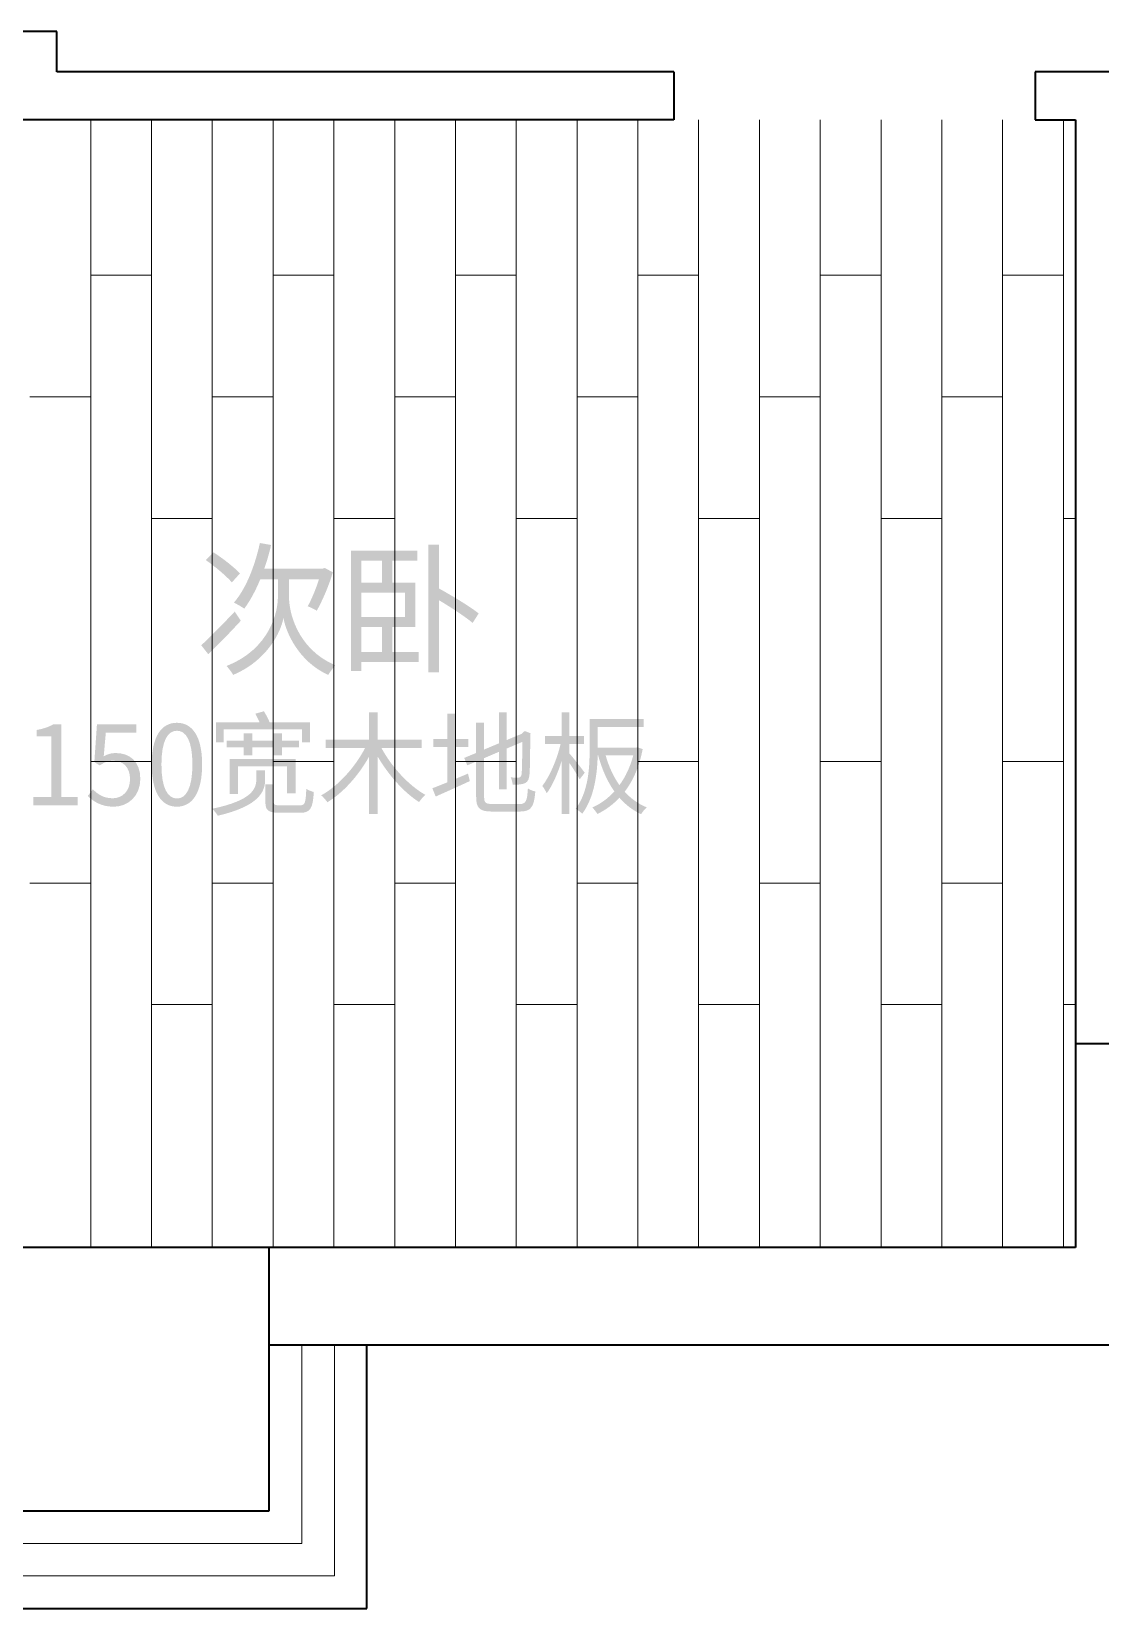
# Model space of a CAD drawing. Header units: millimetres. Extents: x -4600 to 229000, y -4300 to 19460.
# Drawn here: x 123774 to 126411, y 2978 to 6869 of the extents above; entities that cross this region are included whole.
import ezdxf

# ---------------------------------------------------------------- set-up
doc = ezdxf.new("R2010")
doc.units = ezdxf.units.MM
doc.header["$LTSCALE"] = 100
for name, color, linetype, lineweight in [('A-EX-WALL', 7, 'Continuous', 35), ('A-EX-WINDOW', 4, 'Continuous', 18), ('A-TEXT', 7, 'Continuous', 18), ('R2-FLOOR', 8, 'Continuous', 9)]:
    doc.layers.add(name, color=color, linetype=linetype, lineweight=lineweight)

# ---------------------------------------------------------------- blocks, each defined once
blk = doc.blocks.new('SOURCE_PROPOSED')
at = {"layer": 'A-EX-WALL'}
for p, q in [((3836.4, 5069.5), (3714, 5069.5)), ((3836.4, 4970), (3836.4, 5069.5)), ((5359.1, 4970), (3836.4, 4970)), ((5359.1, 4970), (5359.1, 4851.4)), ((6350, 4970), (6250.5, 4970)), ((6250.5, 4970), (6250.5, 4851.4)), ((6591.9, 4970), (6350, 4970)), ((5359.1, 4851.4), (2720, 4851.4)), ((6250.5, 4851.4), (6350, 4851.4)), ((6350, 4851.4), (6350, 2068.5)), ((8931.4, 2570.8), (6350, 2570.8)), ((6350, 2068.5), (2720, 2068.5)), ((4360.6, 1418.5), (4360.6, 2068.5)), ((4601.6, 1827.6), (4360.6, 1827.6)), ((6591.9, 1827.6), (4601.6, 1827.6)), ((4601.6, 1177.6), (4601.6, 1827.6)), ((1859.2, 1418.5), (4360.6, 1418.5)), ((1622.1, 1177.6), (4601.6, 1177.6))]:
    blk.add_line(p, q, dxfattribs=at)
at = {"layer": 'A-EX-WINDOW'}
for p, q in [((4440.9, 1338.2), (4440.9, 1827.6)), ((4521.3, 1257.9), (4521.3, 1827.6)), ((1778.9, 1338.2), (4440.9, 1338.2)), ((1698.6, 1257.9), (4521.3, 1257.9))]:
    blk.add_line(p, q, dxfattribs=at)
blk = doc.blocks.new('R2_FLOORING')
at = {"layer": 'A-TEXT'}
h = blk.add_hatch(color=256, dxfattribs=at)
edge = h.paths.add_edge_path()
edge.add_spline(control_points=[(4204.1, 3765), (4226.8, 3749.1), (4254.8, 3725.6), (4268.3, 3710)], knot_values=[0, 0, 0, 0, 1, 1, 1, 1], degree=3, periodic=0)
edge.add_line((4268.3, 3710), (4288.1, 3732))
edge.add_spline(control_points=[(4288.1, 3732), (4274.3, 3747.3), (4245.6, 3769.6), (4222.9, 3784.2)], knot_values=[0, 0, 0, 0, 1, 1, 1, 1], degree=3, periodic=0)
edge.add_line((4222.9, 3784.2), (4204.1, 3765))
h = blk.add_hatch(color=256, dxfattribs=at)
edge = h.paths.add_edge_path()
edge.add_spline(control_points=[(4337.4, 3807.2), (4325, 3750.5), (4303.4, 3694.8), (4273.2, 3660)], knot_values=[0, 0, 0, 0, 1, 1, 1, 1], degree=3, periodic=0)
edge.add_spline(control_points=[(4273.2, 3660), (4280.3, 3656.8), (4293.1, 3649.4), (4298.8, 3645.1)], knot_values=[0, 0, 0, 0, 1, 1, 1, 1], degree=3, periodic=0)
edge.add_spline(control_points=[(4298.8, 3645.1), (4313.7, 3665), (4326.8, 3689.8), (4338.5, 3717.8)], knot_values=[0, 0, 0, 0, 1, 1, 1, 1], degree=3, periodic=0)
edge.add_line((4338.5, 3717.8), (4381.8, 3717.8))
edge.add_line((4381.8, 3717.8), (4381.8, 3672.4))
edge.add_spline(control_points=[(4381.8, 3672.4), (4381.8, 3639.1), (4363.3, 3546.2), (4255.1, 3503.6)], knot_values=[0, 0, 0, 0, 1, 1, 1, 1], degree=3, periodic=0)
edge.add_spline(control_points=[(4255.1, 3503.6), (4260.1, 3498.3), (4268.3, 3487.6), (4271.5, 3481.6)], knot_values=[0, 0, 0, 0, 1, 1, 1, 1], degree=3, periodic=0)
edge.add_spline(control_points=[(4271.5, 3481.6), (4356.9, 3517.8), (4389.6, 3589.1), (4395.6, 3622.4)], knot_values=[0, 0, 0, 0, 1, 1, 1, 1], degree=3, periodic=0)
edge.add_spline(control_points=[(4395.6, 3622.4), (4400.9, 3589.4), (4431.1, 3515.7), (4505.9, 3481.6)], knot_values=[0, 0, 0, 0, 1, 1, 1, 1], degree=3, periodic=0)
edge.add_spline(control_points=[(4505.9, 3481.6), (4509.8, 3488), (4518, 3499), (4523.3, 3505.4)], knot_values=[0, 0, 0, 0, 1, 1, 1, 1], degree=3, periodic=0)
edge.add_spline(control_points=[(4523.3, 3505.4), (4426.5, 3547.2), (4409.1, 3641.2), (4409.4, 3672.4)], knot_values=[0, 0, 0, 0, 1, 1, 1, 1], degree=3, periodic=0)
edge.add_line((4409.4, 3672.4), (4409.4, 3717.8))
edge.add_line((4409.4, 3717.8), (4483.2, 3717.8))
edge.add_spline(control_points=[(4483.2, 3717.8), (4475.8, 3694.1), (4464.8, 3667.8), (4455.5, 3651.2)], knot_values=[0, 0, 0, 0, 1, 1, 1, 1], degree=3, periodic=0)
edge.add_spline(control_points=[(4455.5, 3651.2), (4461.9, 3648.7), (4472.2, 3643), (4477.9, 3640.2)], knot_values=[0, 0, 0, 0, 1, 1, 1, 1], degree=3, periodic=0)
edge.add_spline(control_points=[(4477.9, 3640.2), (4491, 3663.9), (4507.7, 3700.8), (4517.3, 3734.9)], knot_values=[0, 0, 0, 0, 1, 1, 1, 1], degree=3, periodic=0)
edge.add_line((4517.3, 3734.9), (4497.8, 3745.5))
edge.add_line((4497.8, 3745.5), (4492.4, 3744.1))
edge.add_line((4492.4, 3744.1), (4348.4, 3744.1))
edge.add_spline(control_points=[(4348.4, 3744.1), (4354.8, 3762.5), (4360.5, 3782.4), (4365.1, 3802.3)], knot_values=[0, 0, 0, 0, 1, 1, 1, 1], degree=3, periodic=0)
edge.add_line((4365.1, 3802.3), (4337.4, 3807.2))
h = blk.add_hatch(color=256, dxfattribs=at)
h.paths.add_polyline_path([(4562, 3788.4), (4562, 3491.2), (4587.5, 3491.2), (4587.5, 3513.5), (4729.4, 3513.5), (4729.4, 3538.4), (4663.8, 3538.4), (4663.8, 3599.7), (4721.2, 3599.7), (4721.2, 3709.3), (4663.8, 3709.3), (4663.8, 3763.6), (4726.2, 3763.6), (4726.2, 3788.4), (4562, 3788.4)])
h.paths.add_polyline_path([(4587.5, 3684.5), (4695.3, 3684.5), (4695.3, 3624.2), (4587.5, 3624.2), (4587.5, 3684.5)], flags=0)
h.paths.add_polyline_path([(4587.5, 3599.7), (4638.6, 3599.7), (4638.6, 3538.4), (4587.5, 3538.4), (4587.5, 3599.7)], flags=0)
h.paths.add_polyline_path([(4587.5, 3709.3), (4587.5, 3763.6), (4638.6, 3763.6), (4638.6, 3709.3), (4587.5, 3709.3)], flags=0)
h = blk.add_hatch(color=256, dxfattribs=at)
edge = h.paths.add_edge_path()
edge.add_line((4752.8, 3803), (4752.8, 3488))
edge.add_line((4752.8, 3488), (4779, 3488))
edge.add_line((4779, 3488), (4779, 3666.1))
edge.add_spline(control_points=[(4779, 3666.1), (4810.3, 3647.6), (4843.9, 3625.3), (4862.4, 3610)], knot_values=[0, 0, 0, 0, 1, 1, 1, 1], degree=3, periodic=0)
edge.add_line((4862.4, 3610), (4877.3, 3633.4))
edge.add_spline(control_points=[(4877.3, 3633.4), (4855.7, 3650.4), (4813.1, 3676.3), (4779, 3695.1)], knot_values=[0, 0, 0, 0, 1, 1, 1, 1], degree=3, periodic=0)
edge.add_line((4779, 3695.1), (4779, 3803))
edge.add_line((4779, 3803), (4752.8, 3803))
h = blk.add_hatch(color=256, dxfattribs=at)
edge = h.paths.add_edge_path()
edge.add_line((4192.7, 3554.7), (4210.1, 3532.7))
edge.add_spline(control_points=[(4210.1, 3532.7), (4233.9, 3555.7), (4264, 3586.6), (4290.3, 3615.3)], knot_values=[0, 0, 0, 0, 1, 1, 1, 1], degree=3, periodic=0)
edge.add_line((4290.3, 3615.3), (4275.4, 3638))
edge.add_spline(control_points=[(4275.4, 3638), (4245.6, 3606.5), (4213.3, 3574.2), (4192.7, 3554.7)], knot_values=[0, 0, 0, 0, 1, 1, 1, 1], degree=3, periodic=0)
h = blk.add_hatch(color=256, dxfattribs=at)
edge = h.paths.add_edge_path()
edge.add_spline(control_points=[(4326.1, 3385.9), (4329.7, 3379.4), (4333.2, 3371.7), (4336.5, 3364.9)], knot_values=[0, 0, 0, 0, 1, 1, 1, 1], degree=3, periodic=0)
edge.add_line((4336.5, 3364.9), (4229, 3364.9))
edge.add_line((4229, 3364.9), (4229, 3315))
edge.add_line((4229, 3315), (4248.1, 3315))
edge.add_line((4248.1, 3315), (4248.1, 3347.2))
edge.add_line((4248.1, 3347.2), (4441, 3347.2))
edge.add_line((4441, 3347.2), (4441, 3315))
edge.add_line((4441, 3315), (4460.9, 3315))
edge.add_line((4460.9, 3315), (4460.9, 3364.9))
edge.add_line((4460.9, 3364.9), (4361.3, 3364.9))
edge.add_spline(control_points=[(4361.3, 3364.9), (4358.1, 3373.1), (4352.3, 3384), (4347.4, 3391.9)], knot_values=[0, 0, 0, 0, 1, 1, 1, 1], degree=3, periodic=0)
edge.add_line((4347.4, 3391.9), (4326.1, 3385.9))
h = blk.add_hatch(color=256, dxfattribs=at)
edge = h.paths.add_edge_path()
edge.add_line((4606.6, 3388.9), (4606.6, 3322.1))
edge.add_line((4606.6, 3322.1), (4499.4, 3322.1))
edge.add_line((4499.4, 3322.1), (4499.4, 3301.6))
edge.add_line((4499.4, 3301.6), (4597.1, 3301.6))
edge.add_spline(control_points=[(4597.1, 3301.6), (4572.5, 3254.1), (4530.8, 3207.5), (4488.8, 3184.5)], knot_values=[0, 0, 0, 0, 1, 1, 1, 1], degree=3, periodic=0)
edge.add_spline(control_points=[(4488.8, 3184.5), (4493.7, 3180.4), (4500.5, 3172.5), (4504, 3167.4)], knot_values=[0, 0, 0, 0, 1, 1, 1, 1], degree=3, periodic=0)
edge.add_spline(control_points=[(4504, 3167.4), (4542.8, 3190.8), (4580.4, 3232.8), (4606.6, 3279.5)], knot_values=[0, 0, 0, 0, 1, 1, 1, 1], degree=3, periodic=0)
edge.add_line((4606.6, 3279.5), (4606.6, 3138.2))
edge.add_line((4606.6, 3138.2), (4628.2, 3138.2))
edge.add_line((4628.2, 3138.2), (4628.2, 3279.8))
edge.add_spline(control_points=[(4628.2, 3279.8), (4654.9, 3234.5), (4692.6, 3191.6), (4730.2, 3167.9)], knot_values=[0, 0, 0, 0, 1, 1, 1, 1], degree=3, periodic=0)
edge.add_spline(control_points=[(4730.2, 3167.9), (4733.8, 3173.6), (4740.9, 3181.5), (4745.8, 3185.6)], knot_values=[0, 0, 0, 0, 1, 1, 1, 1], degree=3, periodic=0)
edge.add_spline(control_points=[(4745.8, 3185.6), (4704.6, 3208.6), (4662, 3255.2), (4637.2, 3301.6)], knot_values=[0, 0, 0, 0, 1, 1, 1, 1], degree=3, periodic=0)
edge.add_line((4637.2, 3301.6), (4736.2, 3301.6))
edge.add_line((4736.2, 3301.6), (4736.2, 3322.1))
edge.add_line((4736.2, 3322.1), (4628.2, 3322.1))
edge.add_line((4628.2, 3322.1), (4628.2, 3388.9))
edge.add_line((4628.2, 3388.9), (4606.6, 3388.9))
h = blk.add_hatch(color=256, dxfattribs=at)
edge = h.paths.add_edge_path()
edge.add_line((4871, 3363.8), (4871, 3289))
edge.add_line((4871, 3289), (4841.5, 3276.8))
edge.add_line((4841.5, 3276.8), (4849.2, 3258.5))
edge.add_line((4849.2, 3258.5), (4871, 3267.8))
edge.add_line((4871, 3267.8), (4871, 3181.5))
edge.add_spline(control_points=[(4871, 3181.5), (4871, 3151.8), (4880, 3144.4), (4911.4, 3144.4), (4918.5, 3144.4), (4971.2, 3144.4), (4978.8, 3144.4), (5007.2, 3144.4), (5014, 3156.4), (5017, 3194.1)], knot_values=[0, 0, 0, 0, 1, 1, 1, 2, 2, 2, 3, 3, 3, 3], degree=3, periodic=0)
edge.add_spline(control_points=[(5017, 3194.1), (5011.5, 3194.9), (5003.3, 3198.2), (4998.7, 3201.7)], knot_values=[0, 0, 0, 0, 1, 1, 1, 1], degree=3, periodic=0)
edge.add_spline(control_points=[(4998.7, 3201.7), (4996.8, 3170.4), (4994.1, 3163), (4978, 3163), (4967.1, 3163), (4921.2, 3163), (4912.2, 3163), (4893.9, 3163), (4890.7, 3166), (4890.7, 3181)], knot_values=[0, 0, 0, 0, 1, 1, 1, 2, 2, 2, 3, 3, 3, 3], degree=3, periodic=0)
edge.add_line((4890.7, 3181), (4890.7, 3276.2))
edge.add_line((4890.7, 3276.2), (4927.2, 3291.8))
edge.add_line((4927.2, 3291.8), (4927.2, 3199))
edge.add_line((4927.2, 3199), (4946.6, 3199))
edge.add_line((4946.6, 3199), (4946.6, 3300))
edge.add_line((4946.6, 3300), (4984.8, 3316.3))
edge.add_spline(control_points=[(4984.8, 3316.3), (4984.8, 3272.4), (4984.2, 3242.1), (4982.9, 3235.6), (4981.5, 3229.3), (4979.1, 3228.2), (4974.7, 3228.2), (4972, 3228.2), (4963, 3228.2), (4956.4, 3228.7)], knot_values=[0, 0, 0, 0, 1, 1, 1, 2, 2, 2, 3, 3, 3, 3], degree=3, periodic=0)
edge.add_spline(control_points=[(4956.4, 3228.7), (4958.9, 3224.1), (4960.5, 3216.2), (4961.3, 3210.7)], knot_values=[0, 0, 0, 0, 1, 1, 1, 1], degree=3, periodic=0)
edge.add_spline(control_points=[(4961.3, 3210.7), (4969, 3210.7), (4979.9, 3210.7), (4987, 3212.9)], knot_values=[0, 0, 0, 0, 1, 1, 1, 1], degree=3, periodic=0)
edge.add_spline(control_points=[(4987, 3212.9), (4995.2, 3214.8), (5000.3, 3219.7), (5002, 3230.9)], knot_values=[0, 0, 0, 0, 1, 1, 1, 1], degree=3, periodic=0)
edge.add_spline(control_points=[(5002, 3230.9), (5003.9, 3241.6), (5004.4, 3282.5), (5004.4, 3333.8)], knot_values=[0, 0, 0, 0, 1, 1, 1, 1], degree=3, periodic=0)
edge.add_line((5004.4, 3333.8), (5005.5, 3337.6))
edge.add_line((5005.5, 3337.6), (4991.1, 3343.1))
edge.add_line((4991.1, 3343.1), (4987.3, 3340.1))
edge.add_line((4987.3, 3340.1), (4983.2, 3336.2))
edge.add_line((4983.2, 3336.2), (4946.6, 3321))
edge.add_line((4946.6, 3321), (4946.6, 3389.2))
edge.add_line((4946.6, 3389.2), (4927.2, 3389.2))
edge.add_line((4927.2, 3389.2), (4927.2, 3312.8))
edge.add_line((4927.2, 3312.8), (4890.7, 3297.5))
edge.add_line((4890.7, 3297.5), (4890.7, 3363.8))
edge.add_line((4890.7, 3363.8), (4871, 3363.8))
h = blk.add_hatch(color=256, dxfattribs=at)
edge = h.paths.add_edge_path()
edge.add_line((5081.9, 3389.2), (5081.9, 3330.8))
edge.add_line((5081.9, 3330.8), (5041, 3330.8))
edge.add_line((5041, 3330.8), (5041, 3311.4))
edge.add_line((5041, 3311.4), (5079.5, 3311.4))
edge.add_spline(control_points=[(5079.5, 3311.4), (5070.7, 3273.8), (5052.5, 3230.9), (5034.2, 3207.7)], knot_values=[0, 0, 0, 0, 1, 1, 1, 1], degree=3, periodic=0)
edge.add_spline(control_points=[(5034.2, 3207.7), (5037.7, 3203.1), (5042.9, 3194.9), (5045.1, 3189.5)], knot_values=[0, 0, 0, 0, 1, 1, 1, 1], degree=3, periodic=0)
edge.add_spline(control_points=[(5045.1, 3189.5), (5058.7, 3207.7), (5072.1, 3237.7), (5081.9, 3268.9)], knot_values=[0, 0, 0, 0, 1, 1, 1, 1], degree=3, periodic=0)
edge.add_line((5081.9, 3268.9), (5081.9, 3138.4))
edge.add_line((5081.9, 3138.4), (5101.3, 3138.4))
edge.add_line((5101.3, 3138.4), (5101.3, 3263.9))
edge.add_spline(control_points=[(5101.3, 3263.9), (5110.6, 3250.3), (5121.5, 3233.4), (5126.4, 3224.1)], knot_values=[0, 0, 0, 0, 1, 1, 1, 1], degree=3, periodic=0)
edge.add_line((5126.4, 3224.1), (5139, 3240.2))
edge.add_spline(control_points=[(5139, 3240.2), (5133.5, 3247.8), (5109.2, 3278.9), (5101.3, 3287.7)], knot_values=[0, 0, 0, 0, 1, 1, 1, 1], degree=3, periodic=0)
edge.add_line((5101.3, 3287.7), (5101.3, 3311.4))
edge.add_line((5101.3, 3311.4), (5136.8, 3311.4))
edge.add_line((5136.8, 3311.4), (5136.8, 3330.8))
edge.add_line((5136.8, 3330.8), (5101.3, 3330.8))
edge.add_line((5101.3, 3330.8), (5101.3, 3389.2))
edge.add_line((5101.3, 3389.2), (5081.9, 3389.2))
h = blk.add_hatch(color=256, dxfattribs=at)
edge = h.paths.add_edge_path()
edge.add_line((3778, 3160), (3887.7, 3160))
edge.add_line((3887.7, 3160), (3887.7, 3180.7))
edge.add_line((3887.7, 3180.7), (3847.6, 3180.7))
edge.add_line((3847.6, 3180.7), (3847.6, 3360))
edge.add_line((3847.6, 3360), (3828.5, 3360))
edge.add_spline(control_points=[(3828.5, 3360), (3817.5, 3353.7), (3804.7, 3349.1), (3787, 3345.8)], knot_values=[0, 0, 0, 0, 1, 1, 1, 1], degree=3, periodic=0)
edge.add_line((3787, 3345.8), (3787, 3330))
edge.add_line((3787, 3330), (3822.7, 3330))
edge.add_line((3822.7, 3330), (3822.7, 3180.7))
edge.add_line((3822.7, 3180.7), (3778, 3180.7))
edge.add_line((3778, 3180.7), (3778, 3160))
h = blk.add_hatch(color=256, dxfattribs=at)
edge = h.paths.add_edge_path()
edge.add_spline(control_points=[(3976.9, 3156.4), (4010.4, 3156.4), (4042.4, 3181.3), (4042.4, 3224.9), (4042.4, 3269.1), (4015.1, 3288.8), (3982.1, 3288.8), (3970.1, 3288.8), (3961.1, 3285.8), (3952.1, 3280.9)], knot_values=[0, 0, 0, 0, 1, 1, 1, 2, 2, 2, 3, 3, 3, 3], degree=3, periodic=0)
edge.add_line((3952.1, 3280.9), (3957.2, 3338.7))
edge.add_line((3957.2, 3338.7), (4032.5, 3338.7))
edge.add_line((4032.5, 3338.7), (4032.5, 3360))
edge.add_line((4032.5, 3360), (3935.4, 3360))
edge.add_line((3935.4, 3360), (3928.9, 3266.7))
edge.add_line((3928.9, 3266.7), (3942.2, 3258.2))
edge.add_spline(control_points=[(3942.2, 3258.2), (3953.7, 3265.9), (3962.1, 3269.9), (3975.5, 3269.9), (4000.6, 3269.9), (4017, 3253), (4017, 3224.4), (4017, 3195.2), (3998.2, 3177.2), (3974.4, 3177.2), (3951.2, 3177.2), (3936.5, 3187.8), (3925.3, 3199.3)], knot_values=[0, 0, 0, 0, 1, 1, 1, 2, 2, 2, 3, 3, 3, 4, 4, 4, 4], degree=3, periodic=0)
edge.add_line((3925.3, 3199.3), (3912.8, 3182.9))
edge.add_spline(control_points=[(3912.8, 3182.9), (3926.4, 3169.5), (3945.5, 3156.4), (3976.9, 3156.4)], knot_values=[0, 0, 0, 0, 1, 1, 1, 1], degree=3, periodic=0)
h = blk.add_hatch(color=256, dxfattribs=at)
edge = h.paths.add_edge_path()
edge.add_spline(control_points=[(4132.7, 3156.4), (4170.6, 3156.4), (4194.9, 3190.8), (4194.9, 3260.7), (4194.9, 3330), (4170.6, 3363.5), (4132.7, 3363.5), (4094.5, 3363.5), (4070.5, 3330), (4070.5, 3260.7), (4070.5, 3190.8), (4094.5, 3156.4), (4132.7, 3156.4)], knot_values=[0, 0, 0, 0, 1, 1, 1, 2, 2, 2, 3, 3, 3, 4, 4, 4, 4], degree=3, periodic=0)
edge = h.paths.add_edge_path(flags=0)
edge.add_spline(control_points=[(4132.7, 3176.6), (4110, 3176.6), (4094.5, 3202), (4094.5, 3260.7), (4094.5, 3319.1), (4110, 3343.9), (4132.7, 3343.9), (4155.3, 3343.9), (4170.9, 3319.1), (4170.9, 3260.7), (4170.9, 3202), (4155.3, 3176.6), (4132.7, 3176.6)], knot_values=[0, 0, 0, 0, 1, 1, 1, 2, 2, 2, 3, 3, 3, 4, 4, 4, 4], degree=3, periodic=0)
h = blk.add_hatch(color=256, dxfattribs=at)
edge = h.paths.add_edge_path()
edge.add_line((4763, 3202), (4771.2, 3181.5))
edge.add_spline(control_points=[(4771.2, 3181.5), (4795.2, 3192.2), (4826.3, 3206.1), (4855.5, 3219.7)], knot_values=[0, 0, 0, 0, 1, 1, 1, 1], degree=3, periodic=0)
edge.add_line((4855.5, 3219.7), (4850.8, 3238))
edge.add_line((4850.8, 3238), (4819.7, 3224.9))
edge.add_line((4819.7, 3224.9), (4819.7, 3304.1))
edge.add_line((4819.7, 3304.1), (4851.9, 3304.1))
edge.add_line((4851.9, 3304.1), (4851.9, 3323.4))
edge.add_line((4851.9, 3323.4), (4819.7, 3323.4))
edge.add_line((4819.7, 3323.4), (4819.7, 3385.9))
edge.add_line((4819.7, 3385.9), (4800.3, 3385.9))
edge.add_line((4800.3, 3385.9), (4800.3, 3323.4))
edge.add_line((4800.3, 3323.4), (4765.4, 3323.4))
edge.add_line((4765.4, 3323.4), (4765.4, 3304.1))
edge.add_line((4765.4, 3304.1), (4800.3, 3304.1))
edge.add_line((4800.3, 3304.1), (4800.3, 3216.7))
edge.add_spline(control_points=[(4800.3, 3216.7), (4786.2, 3211), (4773.3, 3205.8), (4763, 3202)], knot_values=[0, 0, 0, 0, 1, 1, 1, 1], degree=3, periodic=0)
h = blk.add_hatch(color=256, dxfattribs=at)
edge = h.paths.add_edge_path()
edge.add_line((5151, 3372.5), (5151, 3295.9))
edge.add_spline(control_points=[(5151, 3295.9), (5151, 3252.5), (5148, 3193.3), (5116.6, 3151.3)], knot_values=[0, 0, 0, 0, 1, 1, 1, 1], degree=3, periodic=0)
edge.add_spline(control_points=[(5116.6, 3151.3), (5120.9, 3149.1), (5129.4, 3142.5), (5132.7, 3139)], knot_values=[0, 0, 0, 0, 1, 1, 1, 1], degree=3, periodic=0)
edge.add_spline(control_points=[(5132.7, 3139), (5163, 3179.4), (5169.8, 3238.3), (5170.9, 3283.3)], knot_values=[0, 0, 0, 0, 1, 1, 1, 1], degree=3, periodic=0)
edge.add_line((5170.9, 3283.3), (5172, 3283.3))
edge.add_spline(control_points=[(5172, 3283.3), (5181.2, 3249.5), (5194.3, 3219.2), (5212.1, 3194.1)], knot_values=[0, 0, 0, 0, 1, 1, 1, 1], degree=3, periodic=0)
edge.add_spline(control_points=[(5212.1, 3194.1), (5196, 3176.4), (5177.4, 3163), (5157.5, 3154.5)], knot_values=[0, 0, 0, 0, 1, 1, 1, 1], degree=3, periodic=0)
edge.add_spline(control_points=[(5157.5, 3154.5), (5161.9, 3150.7), (5167.3, 3143.1), (5170.1, 3138.4)], knot_values=[0, 0, 0, 0, 1, 1, 1, 1], degree=3, periodic=0)
edge.add_spline(control_points=[(5170.1, 3138.4), (5190, 3148), (5208.3, 3161.3), (5224.6, 3178.5)], knot_values=[0, 0, 0, 0, 1, 1, 1, 1], degree=3, periodic=0)
edge.add_spline(control_points=[(5224.6, 3178.5), (5239.6, 3161.3), (5257.4, 3147.4), (5278.1, 3137.9)], knot_values=[0, 0, 0, 0, 1, 1, 1, 1], degree=3, periodic=0)
edge.add_spline(control_points=[(5278.1, 3137.9), (5281.1, 3143.1), (5287.1, 3150.7), (5292, 3154.8)], knot_values=[0, 0, 0, 0, 1, 1, 1, 1], degree=3, periodic=0)
edge.add_spline(control_points=[(5292, 3154.8), (5270.7, 3163.3), (5252.7, 3176.6), (5237.5, 3193.5)], knot_values=[0, 0, 0, 0, 1, 1, 1, 1], degree=3, periodic=0)
edge.add_spline(control_points=[(5237.5, 3193.5), (5258.2, 3220.6), (5273.7, 3255.2), (5281.9, 3298.6)], knot_values=[0, 0, 0, 0, 1, 1, 1, 1], degree=3, periodic=0)
edge.add_line((5281.9, 3298.6), (5269.4, 3303))
edge.add_line((5269.4, 3303), (5265.8, 3302.1))
edge.add_line((5265.8, 3302.1), (5170.9, 3302.1))
edge.add_line((5170.9, 3302.1), (5170.9, 3353.4))
edge.add_line((5170.9, 3353.4), (5284.7, 3353.4))
edge.add_line((5284.7, 3353.4), (5284.7, 3372.5))
edge.add_line((5284.7, 3372.5), (5151, 3372.5))
edge = h.paths.add_edge_path(flags=0)
edge.add_line((5190.5, 3283.3), (5258.7, 3283.3))
edge.add_spline(control_points=[(5258.7, 3283.3), (5251.4, 3254.9), (5239.6, 3230.1), (5224.6, 3209.6)], knot_values=[0, 0, 0, 0, 1, 1, 1, 1], degree=3, periodic=0)
edge.add_spline(control_points=[(5224.6, 3209.6), (5209.6, 3230.7), (5198.2, 3255.8), (5190.5, 3283.3)], knot_values=[0, 0, 0, 0, 1, 1, 1, 1], degree=3, periodic=0)
blk.add_hatch(color=256, dxfattribs=at).paths.add_polyline_path([(4371.2, 3337.3), (4371.2, 3319.6), (4318.5, 3319.6), (4318.5, 3337.6), (4297.5, 3337.6), (4297.5, 3319.6), (4255.7, 3319.6), (4255.7, 3303), (4297.5, 3303), (4297.5, 3283.3), (4318.5, 3283.3), (4318.5, 3303), (4371.2, 3303), (4371.2, 3283), (4391.6, 3283), (4391.6, 3303), (4434.2, 3303), (4434.2, 3319.6), (4391.6, 3319.6), (4391.6, 3337.3), (4371.2, 3337.3)])
h = blk.add_hatch(color=256, dxfattribs=at)
edge = h.paths.add_edge_path()
edge.add_line((4328.6, 3246.2), (4328.6, 3224.7))
edge.add_spline(control_points=[(4328.6, 3224.7), (4328.6, 3202.5), (4320.9, 3172.3), (4219.7, 3151.3)], knot_values=[0, 0, 0, 0, 1, 1, 1, 1], degree=3, periodic=0)
edge.add_spline(control_points=[(4219.7, 3151.3), (4224.6, 3146.9), (4230.9, 3139), (4233.4, 3134.1)], knot_values=[0, 0, 0, 0, 1, 1, 1, 1], degree=3, periodic=0)
edge.add_spline(control_points=[(4233.4, 3134.1), (4338.4, 3158.6), (4350.4, 3195.5), (4350.4, 3224.1)], knot_values=[0, 0, 0, 0, 1, 1, 1, 1], degree=3, periodic=0)
edge.add_line((4350.4, 3224.1), (4350.4, 3246.2))
edge.add_line((4350.4, 3246.2), (4328.6, 3246.2))
h.paths.add_polyline_path([(4263.1, 3273.8), (4263.1, 3187.5), (4283.6, 3187.5), (4283.6, 3256), (4404.4, 3256), (4404.4, 3189.2), (4425.7, 3189.2), (4425.7, 3273.8), (4263.1, 3273.8)], flags=0)
h = blk.add_hatch(color=256, dxfattribs=at)
edge = h.paths.add_edge_path()
edge.add_line((4351, 3211.8), (4351, 3167.9))
edge.add_spline(control_points=[(4351, 3167.9), (4351, 3147.2), (4358.3, 3141.4), (4386.2, 3141.4), (4392.2, 3141.4), (4430.4, 3141.4), (4436.6, 3141.4), (4461.7, 3141.4), (4468, 3151.3), (4470.5, 3192.7)], knot_values=[0, 0, 0, 0, 1, 1, 1, 2, 2, 2, 3, 3, 3, 3], degree=3, periodic=0)
edge.add_spline(control_points=[(4470.5, 3192.7), (4465, 3194.1), (4456.6, 3197.1), (4451.9, 3200.6)], knot_values=[0, 0, 0, 0, 1, 1, 1, 1], degree=3, periodic=0)
edge.add_spline(control_points=[(4451.9, 3200.6), (4450.6, 3164.6), (4448.6, 3159.7), (4435.3, 3159.7), (4426.5, 3159.7), (4394.3, 3159.7), (4387.8, 3159.7), (4373.9, 3159.7), (4371.4, 3160.8), (4371.4, 3168.2)], knot_values=[0, 0, 0, 0, 1, 1, 1, 2, 2, 2, 3, 3, 3, 3], degree=3, periodic=0)
edge.add_line((4371.4, 3168.2), (4371.4, 3211.8))
edge.add_line((4371.4, 3211.8), (4351, 3211.8))
at = {"layer": 'R2-FLOOR'}
for p, q in [((3920, 2068.5), (3920, 4851.4)), ((4070, 2068.5), (4070, 4851.4)), ((4220, 2068.5), (4220, 4851.4)), ((4370, 2068.5), (4370, 4851.4)), ((4520, 2068.5), (4520, 4851.4)), ((4670, 2068.5), (4670, 4851.4)), ((4820, 2068.5), (4820, 4851.4)), ((4970, 2068.5), (4970, 4851.4)), ((5120, 2068.5), (5120, 4851.4)), ((5270, 2068.5), (5270, 4851.4)), ((5420, 2068.5), (5420, 4851.4)), ((5570, 2068.5), (5570, 4851.4)), ((5720, 2068.5), (5720, 4851.4)), ((5870, 2068.5), (5870, 4851.4)), ((6020, 2068.5), (6020, 4851.4)), ((6170, 2068.5), (6170, 4851.4)), ((6320, 2068.5), (6320, 4851.4)), ((3920, 4468), (4070, 4468)), ((4370, 4468), (4520, 4468)), ((4820, 4468), (4970, 4468)), ((5270, 4468), (5420, 4468)), ((5720, 4468), (5870, 4468)), ((6170, 4468), (6320, 4468)), ((3770, 4168), (3920, 4168)), ((4220, 4168), (4370, 4168)), ((4670, 4168), (4820, 4168)), ((5120, 4168), (5270, 4168)), ((5570, 4168), (5720, 4168)), ((6020, 4168), (6170, 4168)), ((4070, 3868), (4220, 3868)), ((4520, 3868), (4670, 3868)), ((4970, 3868), (5120, 3868)), ((5420, 3868), (5570, 3868)), ((5870, 3868), (6020, 3868)), ((6320, 3868), (6350, 3868)), ((3920, 3268), (4070, 3268)), ((4370, 3268), (4520, 3268)), ((4820, 3268), (4970, 3268)), ((5270, 3268), (5420, 3268)), ((5720, 3268), (5870, 3268)), ((6170, 3268), (6320, 3268)), ((3770, 2968), (3920, 2968)), ((4220, 2968), (4370, 2968)), ((4670, 2968), (4820, 2968)), ((5120, 2968), (5270, 2968)), ((5570, 2968), (5720, 2968)), ((6020, 2968), (6170, 2968)), ((4070, 2668), (4220, 2668)), ((4520, 2668), (4670, 2668)), ((4970, 2668), (5120, 2668)), ((5420, 2668), (5570, 2668)), ((5870, 2668), (6020, 2668)), ((6320, 2668), (6350, 2668))]:
    blk.add_line(p, q, dxfattribs=at)
blk = doc.blocks.new('A04_SHEET')
for name in ['SOURCE_PROPOSED', 'R2_FLOORING']:
    blk.add_blockref(name, (0, 1800))

msp = doc.modelspace()

# ---------------------------------------------------------------- block references
msp.add_blockref('A04_SHEET', (120000, 0))

doc.saveas('drawing.dxf')
